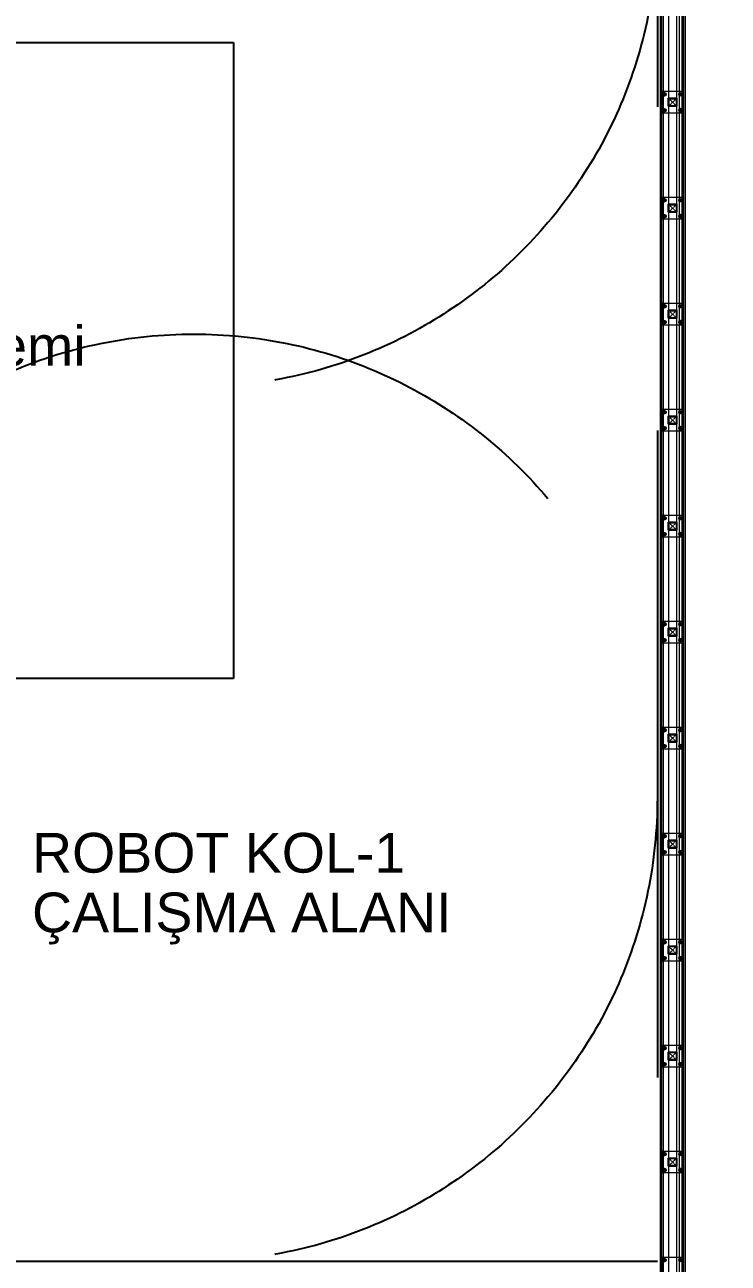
# Model space of a CAD drawing. Header units: centimetres. Extents: x 405464 to 563355, y 50011 to 66875.
# Drawn here: x 512786 to 513317, y 52521 to 53456 of the extents above; entities that cross this region are included whole.
import ezdxf

# ---------------------------------------------------------------- set-up
doc = ezdxf.new("R2010")
doc.units = ezdxf.units.CM
for name, pattern in [('CHAIN', [0.3543, 0.2362, -0.0295, 0.0591, -0.0295]), ('DASHDOT', [25.4, 12.7, -6.35, 0, -6.35]), ('DASHED', [4, 2, -2]), ('DASHED2', [9.525, 6.35, -3.175]), ('M00$0$CENTER', [50.8, 31.75, -6.35, 6.35, -6.35])]:
    doc.linetypes.add(name, pattern=pattern)
doc.layers.get('0').update_dxf_attribs({"lineweight": 9})
doc.layers.add('-MH_Ad', color=1, linetype='Continuous', lineweight=9, true_color=0xff0000)
doc.layers.add('DV_alçıpanel_duvar_yeni', color=1, linetype='Continuous', lineweight=20, true_color=0xff0000)
for name, color, linetype, lineweight in [('0-KRCN-MİMARİ-220526', 8, 'Continuous', 9), ('A_Aks', 30, 'DASHDOT', 9), ('D_Alcipan_YL', 13, 'BATTING', 13), ('DV_akustik', 31, 'Continuous', 13), ('G_0.09', 254, 'Continuous', 9), ('G_0.13', 145, 'Continuous', 13), ('M00$0$A_Iskelet', 20, 'Continuous', 25), ('M00$0$D_Merkez', 51, 'M00$0$CENTER', 13), ('M00$0$D_Profil', 155, 'Continuous', 15), ('MH_Alan', 51, 'Continuous', 9)]:
    doc.layers.add(name, color=color, linetype=linetype, lineweight=lineweight)
for name, color, linetype in [('03___PRT_ALL_CURVES', 7, 'Continuous'), ('03__ASM_ALL_CURVES', 7, 'Continuous'), ('TF_Cihaz_yazı', 5, 'Continuous')]:
    doc.layers.add(name, color=color, linetype=linetype)
doc.styles.add('MP_KAPI_POZ', font='arial.ttf')
doc.linetypes.add('BATTING', pattern='A,0.0001,-0.1,[134,ltypeshp.shx,S=0.1,R=0,X=-0.1,Y=0],-0.2,[134,ltypeshp.shx,S=0.1,R=180,X=0.1,Y=0],-0.1', length=0.4001)

# ---------------------------------------------------------------- blocks, each defined once
blk = doc.blocks.new('a_aks')
at = {"layer": 'A_Aks', "color": 8, "ltscale": 200}
for p, q in [((8480, 5308.05), (8480, -831.11)), ((8880, 5308.05), (8880, -831.11)), ((8930, 5308.05), (8930, -831.11))]:
    blk.add_line(p, q, dxfattribs=at)
blk = doc.blocks.new('mimari_yeni_durum')
at = {"layer": 'A_Aks', "color": 8}
blk.add_blockref('a_aks', (0, 0), dxfattribs=at)
blk = doc.blocks.new('A$C64829d13')
at = {"color": 8}
blk.add_lwpolyline([(41.6, 57.2), (41.6, 119.6), (143, 119.6), (143, 57.2)], close=True, dxfattribs=at)
at = {"layer": '03___PRT_ALL_CURVES', "color": 8, "linetype": 'DASHED'}
blk.add_line((60.98, 88.52), (61.38, 88.12), dxfattribs=at)
at = {"layer": '03__ASM_ALL_CURVES', "color": 8, "linetype": 'DASHED2', "ltscale": 10}
for p, q in [((0, 0), (0, 176.8)), ((0, 176.8), (241.8, 176.8))]:
    blk.add_line(p, q, dxfattribs=at)
at = {"layer": '03__ASM_ALL_CURVES', "color": 8, "linetype": 'Continuous'}
for p, q in [((41.6, 57.2), (41.6, 119.6)), ((41.6, 119.6), (143, 119.6)), ((143, 57.2), (41.6, 57.2))]:
    blk.add_line(p, q, dxfattribs=at)
at = {"layer": '03__ASM_ALL_CURVES', "color": 8, "linetype": 'DASHED2', "ltscale": 10}
for centre in [(45.5, 131.3), (45.5, 45.5)]:
    blk.add_circle(centre, 45.5, dxfattribs=at)
at = {"layer": 'TF_Cihaz_yazı', "color": 8, "style": 'MP_KAPI_POZ'}
blk.add_text('Multi Axis Titreşim Sistemi', height=3.9, rotation=180, dxfattribs=at).set_placement((119.68, 88.91))
at = {"layer": 'TF_Cihaz_yazı', "color": 8, "insert": (61.38, 134.75), "char_height": 3.9, "width": 48.149, "attachment_point": 1, "rotation": 180, "line_spacing_factor": 0.9, "style": 'MP_KAPI_POZ'}
blk.add_mtext('ROBOT KOL-1\\PÇALIŞMA ALANI', dxfattribs=at)
blk = doc.blocks.new('A$C17b1b0ad')
at = {"layer": 'MH_Alan', "color": 8}
blk.add_lwpolyline([(7032, 77), (7032, 1261), (7367, 1261), (7367, 1661), (7652.5, 1661), (7652.5, 1620), (7707.5, 1620), (7707.5, 1661), (8849, 1661), (8849, 1620), (8907, 1620), (8907, 88.2)], dxfattribs=at)
blk.add_lwpolyline([(8926, 1620), (8961, 1620), (8961, 1661), (9624, 1661), (9624, 77), (9351, 77), (9351, 88.43), (9309, 88), (9309, 77), (8951, 77), (8951, 88), (8926, 88)], close=True, dxfattribs=at)
blk = doc.blocks.new('*U114')
at = {"ltscale": 40}
blk.add_lwpolyline([(0, 0), (0, 6), (6, 6), (6, 0)], close=True, dxfattribs=at)
at = {"layer": 'M00$0$D_Merkez', "ltscale": 0.015}
for points in [[(0, 0), (6, 6)], [(0, 6), (6, 0)]]:
    blk.add_lwpolyline(points, dxfattribs=at)
at = {"layer": 'M00$0$D_Profil', "ltscale": 40}
blk.add_lwpolyline([(0.4, 0.4), (0.4, 5.6), (5.6, 5.6), (5.6, 0.4)], close=True, dxfattribs=at)
blk = doc.blocks.new('duvarlar')
at = {"color": 8}
for points in [[(8924.5, 1127), (8924.5, 1143), (8908.5, 1143), (8908.5, 1127)], [(8924.5, 1047), (8924.5, 1063), (8908.5, 1063), (8908.5, 1047)], [(8924.5, 967), (8924.5, 983), (8908.5, 983), (8908.5, 967)], [(8924.5, 887), (8924.5, 903), (8908.5, 903), (8908.5, 887)], [(8924.5, 807), (8924.5, 823), (8908.5, 823), (8908.5, 807)], [(8924.5, 727), (8924.5, 743), (8908.5, 743), (8908.5, 727)], [(8924.5, 647), (8924.5, 663), (8908.5, 663), (8908.5, 647)], [(8924.5, 567), (8924.5, 583), (8908.5, 583), (8908.5, 567)], [(8924.5, 487), (8924.5, 503), (8908.5, 503), (8908.5, 487)], [(8924.5, 407), (8924.5, 423), (8908.5, 423), (8908.5, 407)], [(8924.5, 327), (8924.5, 343), (8908.5, 343), (8908.5, 327)], [(8924.5, 247), (8924.5, 263), (8908.5, 263), (8908.5, 247)]]:
    blk.add_lwpolyline(points, close=True, dxfattribs=at)
at = {"layer": 'D_Alcipan_YL', "color": 8, "linetype": 'BATTING', "ltscale": 4}
blk.add_line((8921.5, 1620), (8921.5, 88), dxfattribs=at)
at = {"layer": 'DV_akustik', "color": 8}
for p, q in [((8907, 1617.5), (8907, 90.69)), ((8909.5, 1620), (8909.5, 88.2))]:
    blk.add_line(p, q, dxfattribs=at)
at = {"layer": 'DV_akustik', "color": 8, "linetype": 'BATTING', "ltscale": 2.5}
blk.add_line((8908.25, 1618.75), (8908.25, 89.45), dxfattribs=at)
at = {"layer": 'DV_alçıpanel_duvar_yeni', "color": 8}
for p, q in [((8923.5, 1620), (8923.5, 88)), ((8924.75, 88), (8924.75, 1620)), ((8926, 1620), (8926, 88))]:
    blk.add_line(p, q, dxfattribs=at)
at = {"layer": 'G_0.09', "color": 8}
for p, q in [((8910.5, 1142.17), (8909.49, 1141.59)), ((8909.49, 1141.59), (8909.49, 1140.41)), ((8911.51, 1141.59), (8910.5, 1142.17)), ((8911.51, 1140.41), (8911.51, 1141.59)), ((8921.49, 1141.59), (8922.5, 1142.17)), ((8921.49, 1140.41), (8921.49, 1141.59)), ((8922.5, 1142.17), (8923.51, 1141.59)), ((8923.51, 1141.59), (8923.51, 1140.41)), ((8909.49, 1140.41), (8910.5, 1139.83)), ((8910.5, 1139.83), (8911.51, 1140.41)), ((8922.5, 1139.83), (8921.49, 1140.41)), ((8923.51, 1140.41), (8922.5, 1139.83)), ((8909.49, 1129.59), (8910.5, 1130.17)), ((8909.49, 1128.41), (8909.49, 1129.59)), ((8910.5, 1127.83), (8909.49, 1128.41)), ((8910.5, 1130.17), (8911.51, 1129.59)), ((8911.51, 1128.41), (8910.5, 1127.83)), ((8911.51, 1129.59), (8911.51, 1128.41)), ((8922.5, 1130.17), (8921.49, 1129.59)), ((8921.49, 1129.59), (8921.49, 1128.41)), ((8921.49, 1128.41), (8922.5, 1127.83)), ((8923.51, 1129.59), (8922.5, 1130.17)), ((8922.5, 1127.83), (8923.51, 1128.41)), ((8923.51, 1128.41), (8923.51, 1129.59)), ((8910.5, 1062.17), (8909.49, 1061.59)), ((8909.49, 1061.59), (8909.49, 1060.41)), ((8909.49, 1060.41), (8910.5, 1059.83)), ((8911.51, 1061.59), (8910.5, 1062.17)), ((8910.5, 1059.83), (8911.51, 1060.41)), ((8911.51, 1060.41), (8911.51, 1061.59)), ((8921.49, 1061.59), (8922.5, 1062.17)), ((8921.49, 1060.41), (8921.49, 1061.59)), ((8922.5, 1059.83), (8921.49, 1060.41)), ((8922.5, 1062.17), (8923.51, 1061.59)), ((8923.51, 1060.41), (8922.5, 1059.83)), ((8923.51, 1061.59), (8923.51, 1060.41)), ((8909.49, 1049.59), (8910.5, 1050.17)), ((8909.49, 1048.41), (8909.49, 1049.59)), ((8910.5, 1047.83), (8909.49, 1048.41)), ((8910.5, 1050.17), (8911.51, 1049.59)), ((8911.51, 1048.41), (8910.5, 1047.83)), ((8911.51, 1049.59), (8911.51, 1048.41)), ((8922.5, 1050.17), (8921.49, 1049.59)), ((8921.49, 1049.59), (8921.49, 1048.41)), ((8921.49, 1048.41), (8922.5, 1047.83)), ((8923.51, 1049.59), (8922.5, 1050.17)), ((8922.5, 1047.83), (8923.51, 1048.41)), ((8923.51, 1048.41), (8923.51, 1049.59)), ((8910.5, 982.17), (8909.49, 981.59)), ((8911.51, 981.59), (8910.5, 982.17)), ((8921.49, 981.59), (8922.5, 982.17)), ((8922.5, 982.17), (8923.51, 981.59)), ((8909.49, 981.59), (8909.49, 980.41)), ((8909.49, 980.41), (8910.5, 979.83)), ((8910.5, 979.83), (8911.51, 980.41)), ((8911.51, 980.41), (8911.51, 981.59)), ((8921.49, 980.41), (8921.49, 981.59)), ((8922.5, 979.83), (8921.49, 980.41)), ((8923.51, 980.41), (8922.5, 979.83)), ((8923.51, 981.59), (8923.51, 980.41)), ((8909.49, 969.59), (8910.5, 970.17)), ((8909.49, 968.41), (8909.49, 969.59)), ((8910.5, 967.83), (8909.49, 968.41)), ((8910.5, 970.17), (8911.51, 969.59)), ((8911.51, 968.41), (8910.5, 967.83)), ((8911.51, 969.59), (8911.51, 968.41)), ((8922.5, 970.17), (8921.49, 969.59)), ((8921.49, 969.59), (8921.49, 968.41)), ((8921.49, 968.41), (8922.5, 967.83)), ((8923.51, 969.59), (8922.5, 970.17)), ((8922.5, 967.83), (8923.51, 968.41)), ((8923.51, 968.41), (8923.51, 969.59)), ((8910.5, 902.17), (8909.49, 901.59)), ((8909.49, 901.59), (8909.49, 900.41)), ((8909.49, 900.41), (8910.5, 899.83)), ((8911.51, 901.59), (8910.5, 902.17)), ((8910.5, 899.83), (8911.51, 900.41)), ((8911.51, 900.41), (8911.51, 901.59)), ((8921.49, 901.59), (8922.5, 902.17)), ((8921.49, 900.41), (8921.49, 901.59)), ((8922.5, 899.83), (8921.49, 900.41)), ((8922.5, 902.17), (8923.51, 901.59)), ((8923.51, 900.41), (8922.5, 899.83)), ((8923.51, 901.59), (8923.51, 900.41)), ((8909.49, 889.59), (8910.5, 890.17)), ((8909.49, 888.41), (8909.49, 889.59)), ((8910.5, 887.83), (8909.49, 888.41)), ((8910.5, 890.17), (8911.51, 889.59)), ((8911.51, 888.41), (8910.5, 887.83)), ((8911.51, 889.59), (8911.51, 888.41)), ((8922.5, 890.17), (8921.49, 889.59)), ((8921.49, 889.59), (8921.49, 888.41)), ((8921.49, 888.41), (8922.5, 887.83)), ((8923.51, 889.59), (8922.5, 890.17)), ((8922.5, 887.83), (8923.51, 888.41)), ((8923.51, 888.41), (8923.51, 889.59)), ((8910.5, 822.17), (8909.49, 821.59)), ((8909.49, 821.59), (8909.49, 820.41)), ((8909.49, 820.41), (8910.5, 819.83)), ((8911.51, 821.59), (8910.5, 822.17)), ((8910.5, 819.83), (8911.51, 820.41)), ((8911.51, 820.41), (8911.51, 821.59)), ((8921.49, 821.59), (8922.5, 822.17)), ((8921.49, 820.41), (8921.49, 821.59)), ((8922.5, 819.83), (8921.49, 820.41)), ((8922.5, 822.17), (8923.51, 821.59)), ((8923.51, 820.41), (8922.5, 819.83)), ((8923.51, 821.59), (8923.51, 820.41)), ((8909.49, 809.59), (8910.5, 810.17)), ((8909.49, 808.41), (8909.49, 809.59)), ((8910.5, 807.83), (8909.49, 808.41)), ((8910.5, 810.17), (8911.51, 809.59)), ((8911.51, 808.41), (8910.5, 807.83)), ((8911.51, 809.59), (8911.51, 808.41)), ((8922.5, 810.17), (8921.49, 809.59)), ((8921.49, 809.59), (8921.49, 808.41)), ((8921.49, 808.41), (8922.5, 807.83)), ((8923.51, 809.59), (8922.5, 810.17)), ((8922.5, 807.83), (8923.51, 808.41)), ((8923.51, 808.41), (8923.51, 809.59)), ((8910.5, 742.17), (8909.49, 741.59)), ((8909.49, 741.59), (8909.49, 740.41)), ((8909.49, 740.41), (8910.5, 739.83)), ((8911.51, 741.59), (8910.5, 742.17)), ((8910.5, 739.83), (8911.51, 740.41)), ((8911.51, 740.41), (8911.51, 741.59)), ((8921.49, 741.59), (8922.5, 742.17)), ((8921.49, 740.41), (8921.49, 741.59)), ((8922.5, 739.83), (8921.49, 740.41)), ((8922.5, 742.17), (8923.51, 741.59)), ((8923.51, 740.41), (8922.5, 739.83)), ((8923.51, 741.59), (8923.51, 740.41)), ((8909.49, 729.59), (8910.5, 730.17)), ((8909.49, 728.41), (8909.49, 729.59)), ((8910.5, 730.17), (8911.51, 729.59)), ((8911.51, 729.59), (8911.51, 728.41)), ((8922.5, 730.17), (8921.49, 729.59)), ((8921.49, 729.59), (8921.49, 728.41)), ((8923.51, 729.59), (8922.5, 730.17)), ((8923.51, 728.41), (8923.51, 729.59)), ((8910.5, 727.83), (8909.49, 728.41)), ((8911.51, 728.41), (8910.5, 727.83)), ((8921.49, 728.41), (8922.5, 727.83)), ((8922.5, 727.83), (8923.51, 728.41)), ((8910.5, 662.17), (8909.49, 661.59)), ((8909.49, 661.59), (8909.49, 660.41)), ((8909.49, 660.41), (8910.5, 659.83)), ((8911.51, 661.59), (8910.5, 662.17)), ((8910.5, 659.83), (8911.51, 660.41)), ((8911.51, 660.41), (8911.51, 661.59)), ((8921.49, 661.59), (8922.5, 662.17)), ((8921.49, 660.41), (8921.49, 661.59)), ((8922.5, 659.83), (8921.49, 660.41)), ((8922.5, 662.17), (8923.51, 661.59)), ((8923.51, 660.41), (8922.5, 659.83)), ((8923.51, 661.59), (8923.51, 660.41)), ((8909.49, 649.59), (8910.5, 650.17)), ((8909.49, 648.41), (8909.49, 649.59)), ((8910.5, 647.83), (8909.49, 648.41)), ((8910.5, 650.17), (8911.51, 649.59)), ((8911.51, 648.41), (8910.5, 647.83)), ((8911.51, 649.59), (8911.51, 648.41)), ((8922.5, 650.17), (8921.49, 649.59)), ((8921.49, 649.59), (8921.49, 648.41)), ((8921.49, 648.41), (8922.5, 647.83)), ((8923.51, 649.59), (8922.5, 650.17)), ((8922.5, 647.83), (8923.51, 648.41)), ((8923.51, 648.41), (8923.51, 649.59)), ((8910.5, 582.17), (8909.49, 581.59)), ((8909.49, 581.59), (8909.49, 580.41)), ((8909.49, 580.41), (8910.5, 579.83)), ((8911.51, 581.59), (8910.5, 582.17)), ((8910.5, 579.83), (8911.51, 580.41)), ((8911.51, 580.41), (8911.51, 581.59)), ((8921.49, 581.59), (8922.5, 582.17)), ((8921.49, 580.41), (8921.49, 581.59)), ((8922.5, 579.83), (8921.49, 580.41)), ((8922.5, 582.17), (8923.51, 581.59)), ((8923.51, 580.41), (8922.5, 579.83)), ((8923.51, 581.59), (8923.51, 580.41)), ((8909.49, 569.59), (8910.5, 570.17)), ((8909.49, 568.41), (8909.49, 569.59)), ((8910.5, 567.83), (8909.49, 568.41)), ((8910.5, 570.17), (8911.51, 569.59)), ((8911.51, 568.41), (8910.5, 567.83)), ((8911.51, 569.59), (8911.51, 568.41)), ((8922.5, 570.17), (8921.49, 569.59)), ((8921.49, 569.59), (8921.49, 568.41)), ((8921.49, 568.41), (8922.5, 567.83)), ((8923.51, 569.59), (8922.5, 570.17)), ((8922.5, 567.83), (8923.51, 568.41)), ((8923.51, 568.41), (8923.51, 569.59)), ((8910.5, 502.17), (8909.49, 501.59)), ((8909.49, 501.59), (8909.49, 500.41)), ((8909.49, 500.41), (8910.5, 499.83)), ((8911.51, 501.59), (8910.5, 502.17)), ((8910.5, 499.83), (8911.51, 500.41)), ((8911.51, 500.41), (8911.51, 501.59)), ((8921.49, 501.59), (8922.5, 502.17)), ((8921.49, 500.41), (8921.49, 501.59)), ((8922.5, 499.83), (8921.49, 500.41)), ((8922.5, 502.17), (8923.51, 501.59)), ((8923.51, 500.41), (8922.5, 499.83)), ((8923.51, 501.59), (8923.51, 500.41)), ((8909.49, 489.59), (8910.5, 490.17)), ((8909.49, 488.41), (8909.49, 489.59)), ((8910.5, 487.83), (8909.49, 488.41)), ((8910.5, 490.17), (8911.51, 489.59)), ((8911.51, 488.41), (8910.5, 487.83)), ((8911.51, 489.59), (8911.51, 488.41)), ((8922.5, 490.17), (8921.49, 489.59)), ((8921.49, 489.59), (8921.49, 488.41)), ((8921.49, 488.41), (8922.5, 487.83)), ((8923.51, 489.59), (8922.5, 490.17)), ((8922.5, 487.83), (8923.51, 488.41)), ((8923.51, 488.41), (8923.51, 489.59)), ((8910.5, 422.17), (8909.49, 421.59)), ((8909.49, 421.59), (8909.49, 420.41)), ((8911.51, 421.59), (8910.5, 422.17)), ((8911.51, 420.41), (8911.51, 421.59)), ((8921.49, 421.59), (8922.5, 422.17)), ((8921.49, 420.41), (8921.49, 421.59)), ((8922.5, 422.17), (8923.51, 421.59)), ((8923.51, 421.59), (8923.51, 420.41)), ((8909.49, 420.41), (8910.5, 419.83)), ((8910.5, 419.83), (8911.51, 420.41)), ((8922.5, 419.83), (8921.49, 420.41)), ((8923.51, 420.41), (8922.5, 419.83)), ((8909.49, 409.59), (8910.5, 410.17)), ((8909.49, 408.41), (8909.49, 409.59)), ((8910.5, 407.83), (8909.49, 408.41)), ((8910.5, 410.17), (8911.51, 409.59)), ((8911.51, 408.41), (8910.5, 407.83)), ((8911.51, 409.59), (8911.51, 408.41)), ((8922.5, 410.17), (8921.49, 409.59)), ((8921.49, 409.59), (8921.49, 408.41)), ((8921.49, 408.41), (8922.5, 407.83)), ((8923.51, 409.59), (8922.5, 410.17)), ((8922.5, 407.83), (8923.51, 408.41)), ((8923.51, 408.41), (8923.51, 409.59)), ((8910.5, 342.17), (8909.49, 341.59)), ((8909.49, 341.59), (8909.49, 340.41)), ((8909.49, 340.41), (8910.5, 339.83)), ((8911.51, 341.59), (8910.5, 342.17)), ((8910.5, 339.83), (8911.51, 340.41)), ((8911.51, 340.41), (8911.51, 341.59)), ((8921.49, 341.59), (8922.5, 342.17)), ((8921.49, 340.41), (8921.49, 341.59)), ((8922.5, 339.83), (8921.49, 340.41)), ((8922.5, 342.17), (8923.51, 341.59)), ((8923.51, 340.41), (8922.5, 339.83)), ((8923.51, 341.59), (8923.51, 340.41)), ((8909.49, 329.59), (8910.5, 330.17)), ((8909.49, 328.41), (8909.49, 329.59)), ((8910.5, 327.83), (8909.49, 328.41)), ((8910.5, 330.17), (8911.51, 329.59)), ((8911.51, 328.41), (8910.5, 327.83)), ((8911.51, 329.59), (8911.51, 328.41)), ((8922.5, 330.17), (8921.49, 329.59)), ((8921.49, 329.59), (8921.49, 328.41)), ((8921.49, 328.41), (8922.5, 327.83)), ((8923.51, 329.59), (8922.5, 330.17)), ((8922.5, 327.83), (8923.51, 328.41)), ((8923.51, 328.41), (8923.51, 329.59)), ((8910.5, 262.17), (8909.49, 261.59)), ((8911.51, 261.59), (8910.5, 262.17)), ((8921.49, 261.59), (8922.5, 262.17)), ((8922.5, 262.17), (8923.51, 261.59)), ((8909.49, 261.59), (8909.49, 260.41)), ((8909.49, 260.41), (8910.5, 259.83)), ((8910.5, 259.83), (8911.51, 260.41)), ((8911.51, 260.41), (8911.51, 261.59)), ((8921.49, 260.41), (8921.49, 261.59)), ((8922.5, 259.83), (8921.49, 260.41)), ((8923.51, 260.41), (8922.5, 259.83)), ((8923.51, 261.59), (8923.51, 260.41))]:
    blk.add_line(p, q, dxfattribs=at)
at = {"layer": 'G_0.09', "color": 8, "linetype": 'CHAIN', "ltscale": 3}
for p, q in [((8909.49, 1141), (8911.51, 1141)), ((8910.5, 1139.83), (8910.5, 1142.17)), ((8923.51, 1141), (8921.49, 1141)), ((8922.5, 1139.83), (8922.5, 1142.17)), ((8909.49, 1129), (8911.51, 1129)), ((8910.5, 1130.17), (8910.5, 1127.83)), ((8923.51, 1129), (8921.49, 1129)), ((8922.5, 1130.17), (8922.5, 1127.83)), ((8909.49, 1061), (8911.51, 1061)), ((8910.5, 1059.83), (8910.5, 1062.17)), ((8923.51, 1061), (8921.49, 1061)), ((8922.5, 1059.83), (8922.5, 1062.17)), ((8909.49, 1049), (8911.51, 1049)), ((8910.5, 1050.17), (8910.5, 1047.83)), ((8923.51, 1049), (8921.49, 1049)), ((8922.5, 1050.17), (8922.5, 1047.83)), ((8910.5, 979.83), (8910.5, 982.17)), ((8922.5, 979.83), (8922.5, 982.17)), ((8909.49, 981), (8911.51, 981)), ((8923.51, 981), (8921.49, 981)), ((8909.49, 969), (8911.51, 969)), ((8910.5, 970.17), (8910.5, 967.83)), ((8923.51, 969), (8921.49, 969)), ((8922.5, 970.17), (8922.5, 967.83)), ((8909.49, 901), (8911.51, 901)), ((8910.5, 899.83), (8910.5, 902.17)), ((8923.51, 901), (8921.49, 901)), ((8922.5, 899.83), (8922.5, 902.17)), ((8909.49, 889), (8911.51, 889)), ((8910.5, 890.17), (8910.5, 887.83)), ((8923.51, 889), (8921.49, 889)), ((8922.5, 890.17), (8922.5, 887.83)), ((8909.49, 821), (8911.51, 821)), ((8910.5, 819.83), (8910.5, 822.17)), ((8923.51, 821), (8921.49, 821)), ((8922.5, 819.83), (8922.5, 822.17)), ((8909.49, 809), (8911.51, 809)), ((8910.5, 810.17), (8910.5, 807.83)), ((8923.51, 809), (8921.49, 809)), ((8922.5, 810.17), (8922.5, 807.83)), ((8909.49, 741), (8911.51, 741)), ((8910.5, 739.83), (8910.5, 742.17)), ((8923.51, 741), (8921.49, 741)), ((8922.5, 739.83), (8922.5, 742.17)), ((8910.5, 730.17), (8910.5, 727.83)), ((8922.5, 730.17), (8922.5, 727.83)), ((8909.49, 729), (8911.51, 729)), ((8923.51, 729), (8921.49, 729)), ((8909.49, 661), (8911.51, 661)), ((8910.5, 659.83), (8910.5, 662.17)), ((8923.51, 661), (8921.49, 661)), ((8922.5, 659.83), (8922.5, 662.17)), ((8909.49, 649), (8911.51, 649)), ((8910.5, 650.17), (8910.5, 647.83)), ((8923.51, 649), (8921.49, 649)), ((8922.5, 650.17), (8922.5, 647.83)), ((8909.49, 581), (8911.51, 581)), ((8910.5, 579.83), (8910.5, 582.17)), ((8923.51, 581), (8921.49, 581)), ((8922.5, 579.83), (8922.5, 582.17)), ((8909.49, 569), (8911.51, 569)), ((8910.5, 570.17), (8910.5, 567.83)), ((8923.51, 569), (8921.49, 569)), ((8922.5, 570.17), (8922.5, 567.83)), ((8909.49, 501), (8911.51, 501)), ((8910.5, 499.83), (8910.5, 502.17)), ((8923.51, 501), (8921.49, 501)), ((8922.5, 499.83), (8922.5, 502.17)), ((8909.49, 489), (8911.51, 489)), ((8910.5, 490.17), (8910.5, 487.83)), ((8923.51, 489), (8921.49, 489)), ((8922.5, 490.17), (8922.5, 487.83)), ((8909.49, 421), (8911.51, 421)), ((8910.5, 419.83), (8910.5, 422.17)), ((8923.51, 421), (8921.49, 421)), ((8922.5, 419.83), (8922.5, 422.17)), ((8909.49, 409), (8911.51, 409)), ((8910.5, 410.17), (8910.5, 407.83)), ((8923.51, 409), (8921.49, 409)), ((8922.5, 410.17), (8922.5, 407.83)), ((8909.49, 341), (8911.51, 341)), ((8910.5, 339.83), (8910.5, 342.17)), ((8923.51, 341), (8921.49, 341)), ((8922.5, 339.83), (8922.5, 342.17)), ((8909.49, 329), (8911.51, 329)), ((8910.5, 330.17), (8910.5, 327.83)), ((8923.51, 329), (8921.49, 329)), ((8922.5, 330.17), (8922.5, 327.83)), ((8910.5, 259.83), (8910.5, 262.17)), ((8922.5, 259.83), (8922.5, 262.17)), ((8909.49, 261), (8911.51, 261)), ((8923.51, 261), (8921.49, 261))]:
    blk.add_line(p, q, dxfattribs=at)
at = {"layer": 'G_0.09', "color": 8}
for centre, radius in [((8910.5, 1141), 1.28), ((8910.5, 1141), 0.917), ((8910.5, 1141), 0.9), ((8910.5, 1141), 0.693), ((8910.5, 1141), 0.64), ((8910.5, 1141), 0.539), ((8922.5, 1141), 1.28), ((8922.5, 1141), 0.917), ((8922.5, 1141), 0.9), ((8922.5, 1141), 0.693), ((8922.5, 1141), 0.64), ((8922.5, 1141), 0.539), ((8910.5, 1129), 1.28), ((8910.5, 1129), 0.917), ((8910.5, 1129), 0.9), ((8910.5, 1129), 0.693), ((8910.5, 1129), 0.64), ((8910.5, 1129), 0.539), ((8922.5, 1129), 1.28), ((8922.5, 1129), 0.917), ((8922.5, 1129), 0.9), ((8922.5, 1129), 0.693), ((8922.5, 1129), 0.64), ((8922.5, 1129), 0.539), ((8910.5, 1061), 1.28), ((8910.5, 1061), 0.917), ((8910.5, 1061), 0.9), ((8910.5, 1061), 0.693), ((8910.5, 1061), 0.64), ((8910.5, 1061), 0.539), ((8922.5, 1061), 1.28), ((8922.5, 1061), 0.917), ((8922.5, 1061), 0.9), ((8922.5, 1061), 0.693), ((8922.5, 1061), 0.64), ((8922.5, 1061), 0.539), ((8910.5, 1049), 1.28), ((8910.5, 1049), 0.917), ((8910.5, 1049), 0.9), ((8910.5, 1049), 0.693), ((8910.5, 1049), 0.64), ((8910.5, 1049), 0.539), ((8922.5, 1049), 1.28), ((8922.5, 1049), 0.917), ((8922.5, 1049), 0.9), ((8922.5, 1049), 0.693), ((8922.5, 1049), 0.64), ((8922.5, 1049), 0.539), ((8910.5, 981), 1.28), ((8910.5, 981), 0.917), ((8910.5, 981), 0.9), ((8910.5, 981), 0.693), ((8910.5, 981), 0.64), ((8922.5, 981), 1.28), ((8922.5, 981), 0.917), ((8922.5, 981), 0.9), ((8922.5, 981), 0.693), ((8922.5, 981), 0.64), ((8910.5, 981), 0.539), ((8922.5, 981), 0.539), ((8910.5, 969), 1.28), ((8910.5, 969), 0.917), ((8910.5, 969), 0.9), ((8910.5, 969), 0.693), ((8910.5, 969), 0.64), ((8910.5, 969), 0.539), ((8922.5, 969), 1.28), ((8922.5, 969), 0.917), ((8922.5, 969), 0.9), ((8922.5, 969), 0.693), ((8922.5, 969), 0.64), ((8922.5, 969), 0.539), ((8910.5, 901), 1.28), ((8910.5, 901), 0.917), ((8910.5, 901), 0.9), ((8910.5, 901), 0.693), ((8910.5, 901), 0.64), ((8910.5, 901), 0.539), ((8922.5, 901), 1.28), ((8922.5, 901), 0.917), ((8922.5, 901), 0.9), ((8922.5, 901), 0.693), ((8922.5, 901), 0.64), ((8922.5, 901), 0.539), ((8910.5, 889), 1.28), ((8910.5, 889), 0.917), ((8910.5, 889), 0.9), ((8910.5, 889), 0.693), ((8910.5, 889), 0.64), ((8910.5, 889), 0.539), ((8922.5, 889), 1.28), ((8922.5, 889), 0.917), ((8922.5, 889), 0.9), ((8922.5, 889), 0.693), ((8922.5, 889), 0.64), ((8922.5, 889), 0.539), ((8910.5, 821), 1.28), ((8910.5, 821), 0.917), ((8910.5, 821), 0.9), ((8910.5, 821), 0.693), ((8910.5, 821), 0.64), ((8910.5, 821), 0.539), ((8922.5, 821), 1.28), ((8922.5, 821), 0.917), ((8922.5, 821), 0.9), ((8922.5, 821), 0.693), ((8922.5, 821), 0.64), ((8922.5, 821), 0.539), ((8910.5, 809), 1.28), ((8910.5, 809), 0.917), ((8910.5, 809), 0.9), ((8910.5, 809), 0.693), ((8910.5, 809), 0.64), ((8910.5, 809), 0.539), ((8922.5, 809), 1.28), ((8922.5, 809), 0.917), ((8922.5, 809), 0.9), ((8922.5, 809), 0.693), ((8922.5, 809), 0.64), ((8922.5, 809), 0.539), ((8910.5, 741), 1.28), ((8910.5, 741), 0.917), ((8910.5, 741), 0.9), ((8910.5, 741), 0.693), ((8910.5, 741), 0.64), ((8910.5, 741), 0.539), ((8922.5, 741), 1.28), ((8922.5, 741), 0.917), ((8922.5, 741), 0.9), ((8922.5, 741), 0.693), ((8922.5, 741), 0.64), ((8922.5, 741), 0.539), ((8910.5, 729), 1.28), ((8910.5, 729), 0.917), ((8910.5, 729), 0.9), ((8910.5, 729), 0.693), ((8910.5, 729), 0.64), ((8910.5, 729), 0.539), ((8922.5, 729), 1.28), ((8922.5, 729), 0.917), ((8922.5, 729), 0.9), ((8922.5, 729), 0.693), ((8922.5, 729), 0.64), ((8922.5, 729), 0.539), ((8910.5, 661), 1.28), ((8910.5, 661), 0.917), ((8910.5, 661), 0.9), ((8910.5, 661), 0.693), ((8910.5, 661), 0.64), ((8910.5, 661), 0.539), ((8922.5, 661), 1.28), ((8922.5, 661), 0.917), ((8922.5, 661), 0.9), ((8922.5, 661), 0.693), ((8922.5, 661), 0.64), ((8922.5, 661), 0.539), ((8910.5, 649), 1.28), ((8910.5, 649), 0.917), ((8910.5, 649), 0.9), ((8910.5, 649), 0.693), ((8910.5, 649), 0.64), ((8910.5, 649), 0.539), ((8922.5, 649), 1.28), ((8922.5, 649), 0.917), ((8922.5, 649), 0.9), ((8922.5, 649), 0.693), ((8922.5, 649), 0.64), ((8922.5, 649), 0.539), ((8910.5, 581), 1.28), ((8910.5, 581), 0.917), ((8910.5, 581), 0.9), ((8910.5, 581), 0.693), ((8910.5, 581), 0.64), ((8910.5, 581), 0.539), ((8922.5, 581), 1.28), ((8922.5, 581), 0.917), ((8922.5, 581), 0.9), ((8922.5, 581), 0.693), ((8922.5, 581), 0.64), ((8922.5, 581), 0.539), ((8910.5, 569), 1.28), ((8922.5, 569), 1.28), ((8910.5, 569), 0.917), ((8910.5, 569), 0.9), ((8910.5, 569), 0.693), ((8910.5, 569), 0.64), ((8910.5, 569), 0.539), ((8922.5, 569), 0.917), ((8922.5, 569), 0.9), ((8922.5, 569), 0.693), ((8922.5, 569), 0.64), ((8922.5, 569), 0.539), ((8910.5, 501), 1.28), ((8910.5, 501), 0.917), ((8910.5, 501), 0.9), ((8910.5, 501), 0.693), ((8910.5, 501), 0.64), ((8910.5, 501), 0.539), ((8922.5, 501), 1.28), ((8922.5, 501), 0.917), ((8922.5, 501), 0.9), ((8922.5, 501), 0.693), ((8922.5, 501), 0.64), ((8922.5, 501), 0.539), ((8910.5, 489), 1.28), ((8910.5, 489), 0.917), ((8910.5, 489), 0.9), ((8910.5, 489), 0.693), ((8910.5, 489), 0.64), ((8910.5, 489), 0.539), ((8922.5, 489), 1.28), ((8922.5, 489), 0.917), ((8922.5, 489), 0.9), ((8922.5, 489), 0.693), ((8922.5, 489), 0.64), ((8922.5, 489), 0.539), ((8910.5, 421), 1.28), ((8910.5, 421), 0.917), ((8910.5, 421), 0.9), ((8910.5, 421), 0.693), ((8910.5, 421), 0.64), ((8910.5, 421), 0.539), ((8922.5, 421), 1.28), ((8922.5, 421), 0.917), ((8922.5, 421), 0.9), ((8922.5, 421), 0.693), ((8922.5, 421), 0.64), ((8922.5, 421), 0.539), ((8910.5, 409), 1.28), ((8910.5, 409), 0.917), ((8910.5, 409), 0.9), ((8910.5, 409), 0.693), ((8910.5, 409), 0.64), ((8910.5, 409), 0.539), ((8922.5, 409), 1.28), ((8922.5, 409), 0.917), ((8922.5, 409), 0.9), ((8922.5, 409), 0.693), ((8922.5, 409), 0.64), ((8922.5, 409), 0.539), ((8910.5, 341), 1.28), ((8910.5, 341), 0.917), ((8910.5, 341), 0.9), ((8910.5, 341), 0.693), ((8910.5, 341), 0.64), ((8910.5, 341), 0.539), ((8922.5, 341), 1.28), ((8922.5, 341), 0.917), ((8922.5, 341), 0.9), ((8922.5, 341), 0.693), ((8922.5, 341), 0.64), ((8922.5, 341), 0.539), ((8910.5, 329), 1.28), ((8910.5, 329), 0.917), ((8910.5, 329), 0.9), ((8910.5, 329), 0.693), ((8910.5, 329), 0.64), ((8910.5, 329), 0.539), ((8922.5, 329), 1.28), ((8922.5, 329), 0.917), ((8922.5, 329), 0.9), ((8922.5, 329), 0.693), ((8922.5, 329), 0.64), ((8922.5, 329), 0.539), ((8910.5, 261), 1.28), ((8910.5, 261), 0.917), ((8910.5, 261), 0.9), ((8922.5, 261), 1.28), ((8922.5, 261), 0.917), ((8922.5, 261), 0.9), ((8910.5, 261), 0.693), ((8910.5, 261), 0.64), ((8910.5, 261), 0.539), ((8922.5, 261), 0.693), ((8922.5, 261), 0.64), ((8922.5, 261), 0.539)]:
    blk.add_circle(centre, radius, dxfattribs=at)
at = {"layer": 'G_0.09', "color": 8, "linetype": 'Continuous'}
for centre, start, end in [((8910.5, 1141), 18, 198), ((8910.5, 1141), 18, 198), ((8910.5, 1141), 198, 18), ((8910.5, 1141), 198, 18), ((8922.5, 1141), 162, 342), ((8922.5, 1141), 162, 342), ((8922.5, 1141), 342, 162), ((8922.5, 1141), 342, 162), ((8910.5, 1129), 162, 342), ((8910.5, 1129), 162, 342), ((8910.5, 1129), 342, 162), ((8910.5, 1129), 342, 162), ((8922.5, 1129), 18, 198), ((8922.5, 1129), 18, 198), ((8922.5, 1129), 198, 18), ((8922.5, 1129), 198, 18), ((8910.5, 1061), 18, 198), ((8910.5, 1061), 18, 198), ((8910.5, 1061), 198, 18), ((8910.5, 1061), 198, 18), ((8922.5, 1061), 162, 342), ((8922.5, 1061), 162, 342), ((8922.5, 1061), 342, 162), ((8922.5, 1061), 342, 162), ((8910.5, 1049), 162, 342), ((8910.5, 1049), 162, 342), ((8910.5, 1049), 342, 162), ((8910.5, 1049), 342, 162), ((8922.5, 1049), 18, 198), ((8922.5, 1049), 18, 198), ((8922.5, 1049), 198, 18), ((8922.5, 1049), 198, 18), ((8910.5, 981), 18, 198), ((8910.5, 981), 18, 198), ((8922.5, 981), 342, 162), ((8922.5, 981), 342, 162), ((8910.5, 981), 198, 18), ((8910.5, 981), 198, 18), ((8922.5, 981), 162, 342), ((8922.5, 981), 162, 342), ((8910.5, 969), 162, 342), ((8910.5, 969), 162, 342), ((8910.5, 969), 342, 162), ((8910.5, 969), 342, 162), ((8922.5, 969), 18, 198), ((8922.5, 969), 18, 198), ((8922.5, 969), 198, 18), ((8922.5, 969), 198, 18), ((8910.5, 901), 18, 198), ((8910.5, 901), 18, 198), ((8910.5, 901), 198, 18), ((8910.5, 901), 198, 18), ((8922.5, 901), 162, 342), ((8922.5, 901), 162, 342), ((8922.5, 901), 342, 162), ((8922.5, 901), 342, 162), ((8910.5, 889), 162, 342), ((8910.5, 889), 162, 342), ((8910.5, 889), 342, 162), ((8910.5, 889), 342, 162), ((8922.5, 889), 18, 198), ((8922.5, 889), 18, 198), ((8922.5, 889), 198, 18), ((8922.5, 889), 198, 18), ((8910.5, 821), 18, 198), ((8910.5, 821), 18, 198), ((8910.5, 821), 198, 18), ((8910.5, 821), 198, 18), ((8922.5, 821), 162, 342), ((8922.5, 821), 162, 342), ((8922.5, 821), 342, 162), ((8922.5, 821), 342, 162), ((8910.5, 809), 162, 342), ((8910.5, 809), 162, 342), ((8910.5, 809), 342, 162), ((8910.5, 809), 342, 162), ((8922.5, 809), 18, 198), ((8922.5, 809), 18, 198), ((8922.5, 809), 198, 18), ((8922.5, 809), 198, 18), ((8910.5, 741), 18, 198), ((8910.5, 741), 18, 198), ((8910.5, 741), 198, 18), ((8910.5, 741), 198, 18), ((8922.5, 741), 162, 342), ((8922.5, 741), 162, 342), ((8922.5, 741), 342, 162), ((8922.5, 741), 342, 162), ((8910.5, 729), 162, 342), ((8910.5, 729), 162, 342), ((8910.5, 729), 342, 162), ((8910.5, 729), 342, 162), ((8922.5, 729), 18, 198), ((8922.5, 729), 18, 198), ((8922.5, 729), 198, 18), ((8922.5, 729), 198, 18), ((8910.5, 661), 18, 198), ((8910.5, 661), 18, 198), ((8910.5, 661), 198, 18), ((8910.5, 661), 198, 18), ((8922.5, 661), 162, 342), ((8922.5, 661), 162, 342), ((8922.5, 661), 342, 162), ((8922.5, 661), 342, 162), ((8910.5, 649), 162, 342), ((8910.5, 649), 162, 342), ((8910.5, 649), 342, 162), ((8910.5, 649), 342, 162), ((8922.5, 649), 18, 198), ((8922.5, 649), 18, 198), ((8922.5, 649), 198, 18), ((8922.5, 649), 198, 18), ((8910.5, 581), 18, 198), ((8910.5, 581), 18, 198), ((8910.5, 581), 198, 18), ((8910.5, 581), 198, 18), ((8922.5, 581), 162, 342), ((8922.5, 581), 162, 342), ((8922.5, 581), 342, 162), ((8922.5, 581), 342, 162), ((8910.5, 569), 162, 342), ((8910.5, 569), 162, 342), ((8910.5, 569), 342, 162), ((8910.5, 569), 342, 162), ((8922.5, 569), 18, 198), ((8922.5, 569), 18, 198), ((8922.5, 569), 198, 18), ((8922.5, 569), 198, 18), ((8910.5, 501), 18, 198), ((8910.5, 501), 18, 198), ((8910.5, 501), 198, 18), ((8910.5, 501), 198, 18), ((8922.5, 501), 162, 342), ((8922.5, 501), 162, 342), ((8922.5, 501), 342, 162), ((8922.5, 501), 342, 162), ((8910.5, 489), 162, 342), ((8910.5, 489), 162, 342), ((8910.5, 489), 342, 162), ((8910.5, 489), 342, 162), ((8922.5, 489), 18, 198), ((8922.5, 489), 18, 198), ((8922.5, 489), 198, 18), ((8922.5, 489), 198, 18), ((8910.5, 421), 18, 198), ((8910.5, 421), 18, 198), ((8910.5, 421), 198, 18), ((8910.5, 421), 198, 18), ((8922.5, 421), 162, 342), ((8922.5, 421), 162, 342), ((8922.5, 421), 342, 162), ((8922.5, 421), 342, 162), ((8910.5, 409), 162, 342), ((8910.5, 409), 162, 342), ((8910.5, 409), 342, 162), ((8910.5, 409), 342, 162), ((8922.5, 409), 18, 198), ((8922.5, 409), 18, 198), ((8922.5, 409), 198, 18), ((8922.5, 409), 198, 18), ((8910.5, 341), 18, 198), ((8910.5, 341), 18, 198), ((8910.5, 341), 198, 18), ((8910.5, 341), 198, 18), ((8922.5, 341), 162, 342), ((8922.5, 341), 162, 342), ((8922.5, 341), 342, 162), ((8922.5, 341), 342, 162), ((8910.5, 329), 162, 342), ((8910.5, 329), 162, 342), ((8910.5, 329), 342, 162), ((8910.5, 329), 342, 162), ((8922.5, 329), 18, 198), ((8922.5, 329), 18, 198), ((8922.5, 329), 198, 18), ((8922.5, 329), 198, 18), ((8910.5, 261), 18, 198), ((8910.5, 261), 18, 198), ((8910.5, 261), 198, 18), ((8910.5, 261), 198, 18), ((8922.5, 261), 162, 342), ((8922.5, 261), 162, 342), ((8922.5, 261), 342, 162), ((8922.5, 261), 342, 162)]:
    blk.add_arc(centre, 0.72, start, end, dxfattribs=at)
at = {"layer": 'G_0.09', "color": 8}
for centre, start, end in [((8910.5, 1141), 260, 170), ((8922.5, 1141), 10, 280), ((8910.5, 1129), 190, 100), ((8922.5, 1129), 80, 350), ((8910.5, 1061), 260, 170), ((8922.5, 1061), 10, 280), ((8910.5, 1049), 190, 100), ((8922.5, 1049), 80, 350), ((8910.5, 981), 260, 170), ((8922.5, 981), 10, 280), ((8910.5, 969), 190, 100), ((8922.5, 969), 80, 350), ((8910.5, 901), 260, 170), ((8922.5, 901), 10, 280), ((8910.5, 889), 190, 100), ((8922.5, 889), 80, 350), ((8910.5, 821), 260, 170), ((8922.5, 821), 10, 280), ((8910.5, 809), 190, 100), ((8922.5, 809), 80, 350), ((8910.5, 741), 260, 170), ((8922.5, 741), 10, 280), ((8910.5, 729), 190, 100), ((8922.5, 729), 80, 350), ((8910.5, 661), 260, 170), ((8922.5, 661), 10, 280), ((8910.5, 649), 190, 100), ((8922.5, 649), 80, 350), ((8910.5, 581), 260, 170), ((8922.5, 581), 10, 280), ((8910.5, 569), 190, 100), ((8922.5, 569), 80, 350), ((8910.5, 501), 260, 170), ((8922.5, 501), 10, 280), ((8910.5, 489), 190, 100), ((8922.5, 489), 80, 350), ((8910.5, 421), 260, 170), ((8922.5, 421), 10, 280), ((8910.5, 409), 190, 100), ((8922.5, 409), 80, 350), ((8910.5, 341), 260, 170), ((8922.5, 341), 10, 280), ((8910.5, 329), 190, 100), ((8922.5, 329), 80, 350), ((8910.5, 261), 260, 170), ((8922.5, 261), 10, 280)]:
    blk.add_arc(centre, 0.64, start, end, dxfattribs=at)
at = {"layer": 'G_0.13', "color": 8}
for p, q in [((8913.5, 1620), (8913.5, 88)), ((8919.5, 1620), (8919.5, 88))]:
    blk.add_line(p, q, dxfattribs=at)
at = {"layer": 'M00$0$A_Iskelet', "color": 8}
for p in [(8913.5, 1132), (8913.5, 1052), (8913.5, 972), (8913.5, 892), (8913.5, 812), (8913.5, 732), (8913.5, 652), (8913.5, 572), (8913.5, 492), (8913.5, 412), (8913.5, 332)]:
    blk.add_blockref('*U114', p, dxfattribs=at)
blk = doc.blocks.new('A$C9e52caec')
at = {"layer": '-MH_Ad', "color": 8}
blk.add_blockref('A$C17b1b0ad', (0, 0), dxfattribs=at)
at = {"color": 8}
blk.add_blockref('mimari_yeni_durum', (0, 0), dxfattribs=at)
at = {"layer": 'DV_alçıpanel_duvar_yeni', "color": 8, "xscale": 7.692307692308199, "yscale": 7.692307692308199, "zscale": 7.692307692308199, "rotation": 180}
blk.add_blockref('A$C64829d13', (8905, 1620), dxfattribs=at)
blk.add_blockref('duvarlar', (0, 0))

msp = doc.modelspace()

# ---------------------------------------------------------------- block references
at = {"layer": '0-KRCN-MİMARİ-220526', "rotation": 359.999999999997}
msp.add_blockref('A$C9e52caec', (504358.27, 52262.37, 74), dxfattribs=at)

doc.saveas('drawing.dxf')
